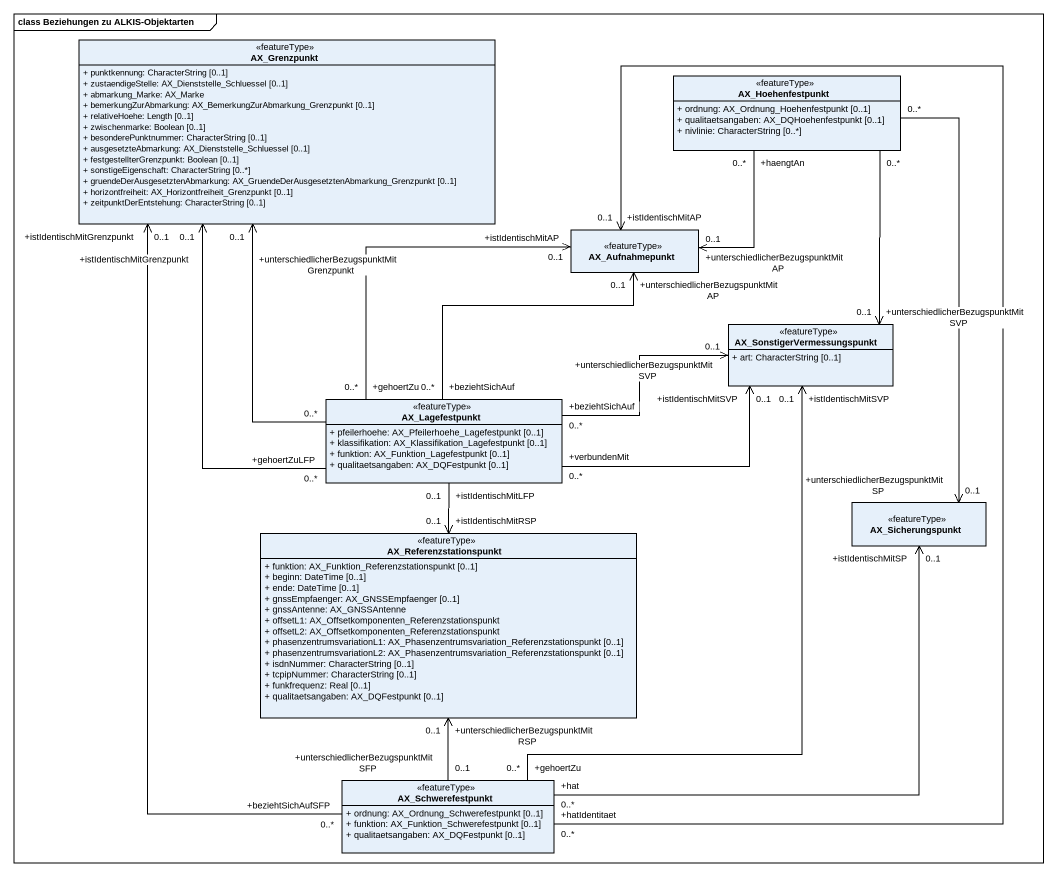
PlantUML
@startuml
mainframe class Beziehungen zu ALKIS-Objektarten
hide circle
hide empty members
skinparam classAttributeIconSize 0
class AX_Grenzpunkt <<featureType>> {
  + punktkennung: CharacterString [0..1]
  + zustaendigeStelle: AX_Dienststelle_Schluessel [0..1]
  + abmarkung_Marke: AX_Marke
  + bemerkungZurAbmarkung: AX_BemerkungZurAbmarkung_Grenzpunkt [0..1]
  + relativeHoehe: Length [0..1]
  + zwischenmarke: Boolean [0..1]
  + besonderePunktnummer: CharacterString [0..1]
  + ausgesetzteAbmarkung: AX_Dienststelle_Schluessel [0..1]
  + festgestellterGrenzpunkt: Boolean [0..1]
  + sonstigeEigenschaft: CharacterString [0..*]
  + gruendeDerAusgesetztenAbmarkung: AX_GruendeDerAusgesetztenAbmarkung_Grenzpunkt [0..1]
  + horizontfreiheit: AX_Horizontfreiheit_Grenzpunkt [0..1]
  + zeitpunktDerEntstehung: CharacterString [0..1]
}
class AX_Hoehenfestpunkt <<featureType>> {
  + ordnung: AX_Ordnung_Hoehenfestpunkt [0..1]
  + qualitaetsangaben: AX_DQHoehenfestpunkt [0..1]
  + nivlinie: CharacterString [0..*]
}
class AX_Aufnahmepunkt <<featureType>>
class AX_SonstigerVermessungspunkt <<featureType>> {
  + art: CharacterString [0..1]
}
class AX_Lagefestpunkt <<featureType>> {
  + pfeilerhoehe: AX_Pfeilerhoehe_Lagefestpunkt [0..1]
  + klassifikation: AX_Klassifikation_Lagefestpunkt [0..1]
  + funktion: AX_Funktion_Lagefestpunkt [0..1]
  + qualitaetsangaben: AX_DQFestpunkt [0..1]
}
class AX_Sicherungspunkt <<featureType>>
class AX_Referenzstationspunkt <<featureType>> {
  + funktion: AX_Funktion_Referenzstationspunkt [0..1]
  + beginn: DateTime [0..1]
  + ende: DateTime [0..1]
  + gnssEmpfaenger: AX_GNSSEmpfaenger [0..1]
  + gnssAntenne: AX_GNSSAntenne
  + offsetL1: AX_Offsetkomponenten_Referenzstationspunkt
  + offsetL2: AX_Offsetkomponenten_Referenzstationspunkt
  + phasenzentrumsvariationL1: AX_Phasenzentrumsvariation_Referenzstationspunkt [0..1]
  + phasenzentrumsvariationL2: AX_Phasenzentrumsvariation_Referenzstationspunkt [0..1]
  + isdnNummer: CharacterString [0..1]
  + tcpipNummer: CharacterString [0..1]
  + funkfrequenz: Real [0..1]
  + qualitaetsangaben: AX_DQFestpunkt [0..1]
}
class AX_Schwerefestpunkt <<featureType>> {
  + ordnung: AX_Ordnung_Schwerefestpunkt [0..1]
  + funktion: AX_Funktion_Schwerefestpunkt [0..1]
  + qualitaetsangaben: AX_DQFestpunkt [0..1]
}
AX_Hoehenfestpunkt "+haengtAn\n0..*" --> "+unterschiedlicherBezugspunktMitAP\n0..1" AX_Aufnahmepunkt
AX_Hoehenfestpunkt "0..*" --> "+unterschiedlicherBezugspunktMitSVP\n0..1" AX_SonstigerVermessungspunkt
AX_Hoehenfestpunkt "0..*" --> "+unterschiedlicherBezugspunktMitSP\n0..1" AX_Sicherungspunkt
AX_Lagefestpunkt "0..*" -up-> "+unterschiedlicherBezugspunktMitGrenzpunkt\n0..1" AX_Grenzpunkt
AX_Lagefestpunkt "+gehoertZuLFP\n0..*" -up-> "+istIdentischMitGrenzpunkt\n0..1" AX_Grenzpunkt
AX_Lagefestpunkt "+beziehtSichAuf\n0..*" -up-> "+unterschiedlicherBezugspunktMitAP\n0..1" AX_Aufnahmepunkt
AX_Lagefestpunkt "+gehoertZu\n0..*" -up-> "+istIdentischMitAP\n0..1" AX_Aufnahmepunkt
AX_Lagefestpunkt "+verbundenMit\n0..*" -right-> "+istIdentischMitSVP\n0..1" AX_SonstigerVermessungspunkt
AX_Lagefestpunkt "+beziehtSichAuf\n0..*" -right-> "+unterschiedlicherBezugspunktMitSVP\n0..1" AX_SonstigerVermessungspunkt
AX_Referenzstationspunkt "+istIdentischMitRSP\n0..1" <-up- "+istIdentischMitLFP\n0..1" AX_Lagefestpunkt
AX_Schwerefestpunkt "+beziehtSichAufSFP\n0..*" -up-> "+istIdentischMitGrenzpunkt\n0..1" AX_Grenzpunkt
AX_Schwerefestpunkt "+hatIdentitaet\n0..*" -up-> "+istIdentischMitAP\n0..1" AX_Aufnahmepunkt
AX_Schwerefestpunkt "+gehoertZu\n0..*" -up-> "+istIdentischMitSVP\n0..1" AX_SonstigerVermessungspunkt
AX_Schwerefestpunkt "+hat\n0..*" -up-> "+istIdentischMitSP\n0..1" AX_Sicherungspunkt
AX_Schwerefestpunkt "+unterschiedlicherBezugspunktMitSFP\n0..1" -up-> "+unterschiedlicherBezugspunktMitRSP\n0..1" AX_Referenzstationspunkt
@enduml
